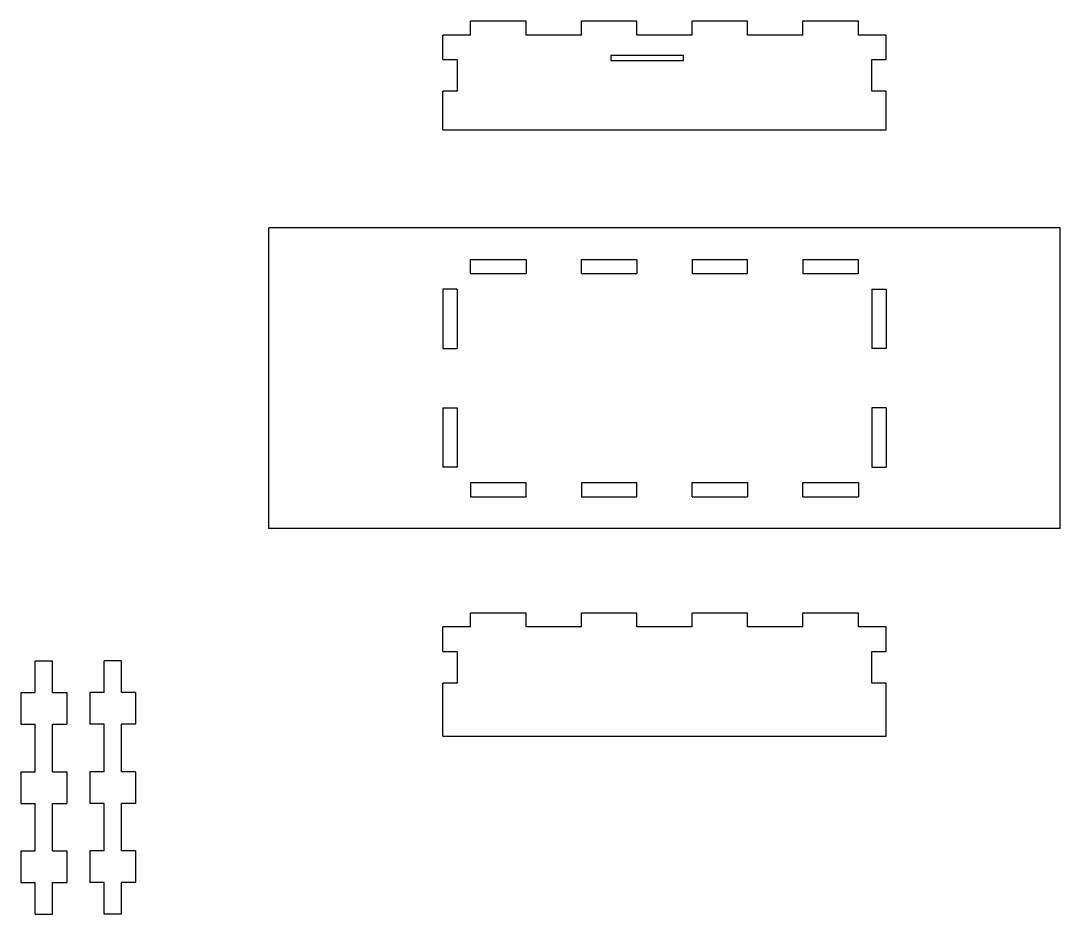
# Model space of a CAD drawing. Extents: x 2 to 1720, y 21 to 1167.
# Drawn here: x 1063 to 1720, y 381 to 945 of the extents above; entities that cross this region are included whole.
import ezdxf

# ---------------------------------------------------------------- set-up
doc = ezdxf.new("R2010")
doc.units = 0
doc.layers.get('0').update_dxf_attribs({"linetype": 'CONTINUOUS'})

msp = doc.modelspace()

# ---------------------------------------------------------------- linework, layer by layer
at = {"color": 7, "linetype": 'CONTINUOUS'}
for p, q in [((1347.59, 936.08), (1347.59, 945.08)), ((1347.59, 945.08), (1382.59, 945.08)), ((1382.59, 936.08), (1382.59, 945.08)), ((1417.59, 936.08), (1417.59, 945.08)), ((1417.59, 945.08), (1452.59, 945.08)), ((1452.59, 936.08), (1452.59, 945.08)), ((1487.59, 936.08), (1487.59, 945.08)), ((1487.59, 945.08), (1522.59, 945.08)), ((1522.59, 936.08), (1522.59, 945.08)), ((1557.59, 936.08), (1557.59, 945.08)), ((1557.59, 945.08), (1592.59, 945.08)), ((1592.59, 936.08), (1592.59, 945.08)), ((1347.59, 936.08), (1330.09, 936.08)), ((1330.09, 920.58), (1330.09, 936.08)), ((1417.59, 936.08), (1382.59, 936.08)), ((1487.59, 936.08), (1452.59, 936.08)), ((1557.59, 936.08), (1522.59, 936.08)), ((1610.09, 936.08), (1592.59, 936.08)), ((1610.09, 920.58), (1610.09, 936.08)), ((1330.09, 920.58), (1339.09, 920.58)), ((1339.09, 920.58), (1339.09, 900.58)), ((1482.09, 923.08), (1436.09, 923.08)), ((1436.09, 923.08), (1436.09, 920.08)), ((1436.09, 920.08), (1482.09, 920.08)), ((1482.09, 920.08), (1482.09, 923.08)), ((1601.09, 920.58), (1610.09, 920.58)), ((1601.09, 900.58), (1601.09, 920.58)), ((1330.09, 876.08), (1330.09, 900.58)), ((1339.09, 900.58), (1330.09, 900.58)), ((1610.09, 900.58), (1601.09, 900.58)), ((1610.09, 876.08), (1610.09, 900.58)), ((1330.09, 876.08), (1610.09, 876.08)), ((1720.09, 814.33), (1220.09, 814.33)), ((1220.09, 624.33), (1220.09, 814.33)), ((1720.09, 624.33), (1720.09, 814.33)), ((1347.59, 794.33), (1382.59, 794.33)), ((1347.59, 785.33), (1347.59, 794.33)), ((1382.59, 794.33), (1382.59, 785.33)), ((1417.59, 794.33), (1452.59, 794.33)), ((1417.59, 785.33), (1417.59, 794.33)), ((1452.59, 794.33), (1452.59, 785.33)), ((1487.59, 794.33), (1522.59, 794.33)), ((1487.59, 794.33), (1487.59, 785.33)), ((1522.59, 785.33), (1522.59, 794.33)), ((1557.59, 794.33), (1592.59, 794.33)), ((1557.59, 794.33), (1557.59, 785.33)), ((1592.59, 785.33), (1592.59, 794.33)), ((1347.59, 785.33), (1382.59, 785.33)), ((1417.59, 785.33), (1452.59, 785.33)), ((1487.59, 785.33), (1522.59, 785.33)), ((1557.59, 785.33), (1592.59, 785.33)), ((1339.09, 775.58), (1330.09, 775.58)), ((1330.09, 775.58), (1330.09, 738.08)), ((1339.09, 775.58), (1339.09, 738.08)), ((1601.09, 775.58), (1610.09, 775.58)), ((1601.09, 775.58), (1601.09, 738.08)), ((1610.09, 775.58), (1610.09, 738.08)), ((1330.09, 738.08), (1339.09, 738.08)), ((1610.09, 738.08), (1601.09, 738.08)), ((1330.09, 700.58), (1339.09, 700.58)), ((1330.09, 700.58), (1330.09, 663.08)), ((1339.09, 700.58), (1339.09, 663.08)), ((1601.09, 700.58), (1601.09, 663.08)), ((1610.09, 700.58), (1601.09, 700.58)), ((1610.09, 700.58), (1610.09, 663.08)), ((1339.09, 663.08), (1330.09, 663.08)), ((1601.09, 663.08), (1610.09, 663.08)), ((1347.59, 653.33), (1382.59, 653.33)), ((1347.59, 653.33), (1347.59, 644.33)), ((1382.59, 644.33), (1382.59, 653.33)), ((1417.59, 653.33), (1452.59, 653.33)), ((1417.59, 653.33), (1417.59, 644.33)), ((1452.59, 644.33), (1452.59, 653.33)), ((1487.59, 653.33), (1522.59, 653.33)), ((1487.59, 644.33), (1487.59, 653.33)), ((1522.59, 653.33), (1522.59, 644.33)), ((1557.59, 653.33), (1592.59, 653.33)), ((1557.59, 644.33), (1557.59, 653.33)), ((1592.59, 653.33), (1592.59, 644.33)), ((1347.59, 644.33), (1382.59, 644.33)), ((1417.59, 644.33), (1452.59, 644.33)), ((1487.59, 644.33), (1522.59, 644.33)), ((1557.59, 644.33), (1592.59, 644.33)), ((1720.09, 624.33), (1220.09, 624.33)), ((1347.59, 562.09), (1347.59, 571.09)), ((1347.59, 571.09), (1382.59, 571.09)), ((1382.59, 562.09), (1382.59, 571.09)), ((1417.59, 562.09), (1417.59, 571.09)), ((1417.59, 571.09), (1452.59, 571.09)), ((1452.59, 562.09), (1452.59, 571.09)), ((1487.59, 562.09), (1487.59, 571.09)), ((1487.59, 571.09), (1522.59, 571.09)), ((1522.59, 562.09), (1522.59, 571.09)), ((1557.59, 562.09), (1557.59, 571.09)), ((1557.59, 571.09), (1592.59, 571.09)), ((1592.59, 562.09), (1592.59, 571.09)), ((1347.59, 562.09), (1330.09, 562.09)), ((1330.09, 546.59), (1330.09, 562.09)), ((1417.59, 562.09), (1382.59, 562.09)), ((1487.59, 562.09), (1452.59, 562.09)), ((1557.59, 562.09), (1522.59, 562.09)), ((1610.09, 562.09), (1592.59, 562.09)), ((1610.09, 546.59), (1610.09, 562.09)), ((1330.09, 546.59), (1339.09, 546.59)), ((1339.09, 546.59), (1339.09, 526.59)), ((1601.09, 546.59), (1610.09, 546.59)), ((1601.09, 526.59), (1601.09, 546.59)), ((1072.41, 540.57), (1083.41, 540.57)), ((1072.41, 520.57), (1072.41, 540.57)), ((1083.41, 520.57), (1083.41, 540.57)), ((1115.98, 520.57), (1115.98, 540.57)), ((1126.98, 540.57), (1115.98, 540.57)), ((1126.98, 520.57), (1126.98, 540.57)), ((1330.09, 493.09), (1330.09, 526.59)), ((1339.09, 526.59), (1330.09, 526.59)), ((1610.09, 526.59), (1601.09, 526.59)), ((1610.09, 493.09), (1610.09, 526.59)), ((1063.41, 520.57), (1063.41, 500.57)), ((1063.41, 520.57), (1072.41, 520.57)), ((1083.41, 520.57), (1092.41, 520.57)), ((1092.41, 520.57), (1092.41, 500.57)), ((1106.98, 520.57), (1106.98, 500.57)), ((1115.98, 520.57), (1106.98, 520.57)), ((1135.98, 520.57), (1126.98, 520.57)), ((1135.98, 520.57), (1135.98, 500.57)), ((1063.41, 500.57), (1072.41, 500.57)), ((1072.41, 470.57), (1072.41, 500.57)), ((1083.41, 500.57), (1092.41, 500.57)), ((1083.41, 470.57), (1083.41, 500.57)), ((1115.98, 500.57), (1106.98, 500.57)), ((1115.98, 470.57), (1115.98, 500.57)), ((1135.98, 500.57), (1126.98, 500.57)), ((1126.98, 470.57), (1126.98, 500.57)), ((1330.09, 493.09), (1610.09, 493.09)), ((1063.41, 470.57), (1063.41, 450.57)), ((1063.41, 470.57), (1072.41, 470.57)), ((1083.41, 470.57), (1092.41, 470.57)), ((1092.41, 470.57), (1092.41, 450.57)), ((1106.98, 470.57), (1106.98, 450.57)), ((1115.98, 470.57), (1106.98, 470.57)), ((1135.98, 470.57), (1126.98, 470.57)), ((1135.98, 470.57), (1135.98, 450.57)), ((1063.41, 450.57), (1072.41, 450.57)), ((1072.41, 420.57), (1072.41, 450.57)), ((1083.41, 450.57), (1092.41, 450.57)), ((1083.41, 420.57), (1083.41, 450.57)), ((1115.98, 450.57), (1106.98, 450.57)), ((1115.98, 420.57), (1115.98, 450.57)), ((1135.98, 450.57), (1126.98, 450.57)), ((1126.98, 420.57), (1126.98, 450.57)), ((1063.41, 420.57), (1063.41, 400.57)), ((1063.41, 420.57), (1072.41, 420.57)), ((1083.41, 420.57), (1092.41, 420.57)), ((1092.41, 420.57), (1092.41, 400.57)), ((1106.98, 420.57), (1106.98, 400.57)), ((1115.98, 420.57), (1106.98, 420.57)), ((1135.98, 420.57), (1126.98, 420.57)), ((1135.98, 420.57), (1135.98, 400.57)), ((1063.41, 400.57), (1072.41, 400.57)), ((1072.41, 380.57), (1072.41, 400.57)), ((1083.41, 400.57), (1092.41, 400.57)), ((1083.41, 380.57), (1083.41, 400.57)), ((1115.98, 400.57), (1106.98, 400.57)), ((1115.98, 380.57), (1115.98, 400.57)), ((1135.98, 400.57), (1126.98, 400.57)), ((1126.98, 380.57), (1126.98, 400.57)), ((1072.41, 380.57), (1083.41, 380.57)), ((1126.98, 380.57), (1115.98, 380.57))]:
    msp.add_line(p, q, dxfattribs=at)

doc.saveas('drawing.dxf')
